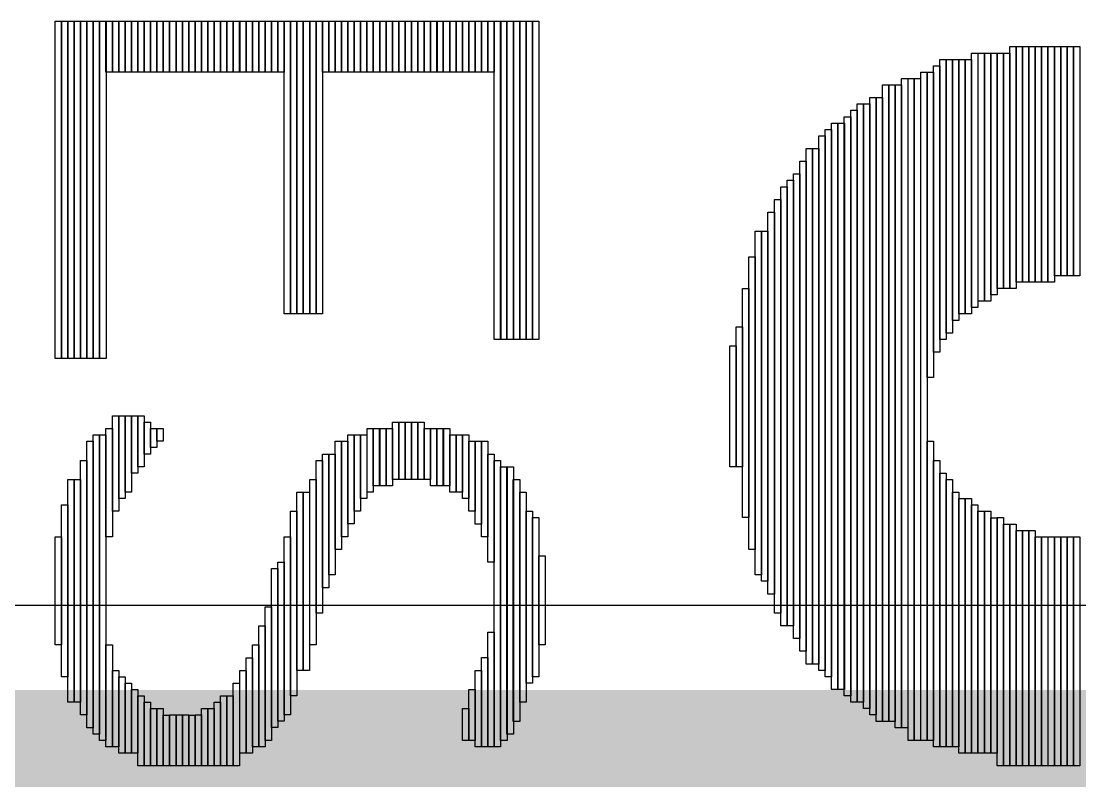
# Model space of a CAD drawing. Header units: inches. Extents: x -22 to 5433, y -38 to 5417.
# Drawn here: x -9.696 to -6.37, y -6.199 to -3.812 of the extents above; entities that cross this region are included whole.
import ezdxf

# ---------------------------------------------------------------- set-up
doc = ezdxf.new("R2010")
doc.units = ezdxf.units.IN
doc.layers.add('Top Layer', color=1, linetype='Continuous')
doc.layers.add('Top Overlay', color=2, linetype='Continuous')

msp = doc.modelspace()

# ---------------------------------------------------------------- linework, layer by layer
at = {"layer": 'Top Layer'}
msp.add_line((24.6109, -5.648), (-10.8944, -5.648), dxfattribs=at)
at = {"layer": 'Top Layer', "const_width": 0.75}
msp.add_lwpolyline([(-12.5273, -6.2893), (24.8765, -6.2893)], dxfattribs=at)
at = {"layer": 'Top Overlay'}
for p, q in [((-9.5899, -4.8726), (-9.5899, -3.8124)), ((-9.5899, -3.8124), (-9.5698, -3.8124)), ((-9.57, -4.8725), (-9.57, -3.8125)), ((-9.57, -3.8125), (-9.5499, -3.8125)), ((-9.5698, -3.8124), (-9.5698, -4.8726)), ((-9.5499, -4.8725), (-9.5499, -3.8125)), ((-9.5499, -3.8125), (-9.5298, -3.8125)), ((-9.5499, -3.8125), (-9.5499, -4.8725)), ((-9.5298, -4.8725), (-9.5298, -3.8125)), ((-9.5298, -3.8125), (-9.5098, -3.8125)), ((-9.5298, -3.8125), (-9.5298, -4.8725)), ((-9.5099, -4.8726), (-9.5099, -3.8124)), ((-9.5099, -3.8124), (-9.4898, -3.8124)), ((-9.5098, -3.8125), (-9.5098, -4.8725)), ((-9.4899, -4.8725), (-9.4899, -3.8125)), ((-9.4899, -3.8125), (-9.4699, -3.8125)), ((-9.4898, -3.8124), (-9.4898, -4.8726)), ((-9.4699, -4.8725), (-9.4699, -3.8125)), ((-9.4699, -3.8125), (-9.4498, -3.8125)), ((-9.4699, -3.8125), (-9.4699, -4.8725)), ((-9.4498, -4.8725), (-9.4498, -3.8125)), ((-9.4498, -3.8125), (-9.4298, -3.8125)), ((-9.4498, -3.8125), (-9.4498, -4.8725)), ((-9.4299, -3.9724), (-9.4299, -3.8124)), ((-9.4299, -3.8124), (-9.4098, -3.8124)), ((-9.4298, -3.8125), (-9.4298, -4.8725)), ((-9.4098, -3.9724), (-9.4098, -3.8124)), ((-9.4098, -3.8124), (-9.3897, -3.8124)), ((-9.4098, -3.8124), (-9.4098, -3.9724)), ((-9.39, -3.9724), (-9.39, -3.8124)), ((-9.39, -3.8124), (-9.3699, -3.8124)), ((-9.3897, -3.8124), (-9.3897, -3.9724)), ((-9.3699, -3.9724), (-9.3699, -3.8124)), ((-9.3699, -3.8124), (-9.3499, -3.8124)), ((-9.3699, -3.8124), (-9.3699, -3.9724)), ((-9.3499, -3.9724), (-9.3499, -3.8124)), ((-9.3499, -3.8124), (-9.3298, -3.8124)), ((-9.3499, -3.8124), (-9.3499, -3.9724)), ((-9.3298, -3.9724), (-9.3298, -3.8124)), ((-9.3298, -3.8124), (-9.3097, -3.8124)), ((-9.3298, -3.8124), (-9.3298, -3.9724)), ((-9.31, -3.9724), (-9.31, -3.8124)), ((-9.31, -3.8124), (-9.2899, -3.8124)), ((-9.3097, -3.8124), (-9.3097, -3.9724)), ((-9.2899, -3.8124), (-9.2899, -3.9724)), ((-9.2899, -3.9724), (-9.2899, -3.8124)), ((-9.2899, -3.8124), (-9.2699, -3.8124)), ((-9.2699, -3.9724), (-9.2699, -3.8124)), ((-9.2699, -3.8124), (-9.2498, -3.8124)), ((-9.2699, -3.8124), (-9.2699, -3.9724)), ((-9.2499, -3.9723), (-9.2499, -3.8125)), ((-9.2499, -3.8125), (-9.2299, -3.8125)), ((-9.2498, -3.8124), (-9.2498, -3.9724)), ((-9.23, -3.9724), (-9.23, -3.8124)), ((-9.23, -3.8124), (-9.2099, -3.8124)), ((-9.2299, -3.8125), (-9.2299, -3.9723)), ((-9.2099, -3.9724), (-9.2099, -3.8124)), ((-9.2099, -3.8124), (-9.1898, -3.8124)), ((-9.2099, -3.8124), (-9.2099, -3.9724)), ((-9.1898, -3.9724), (-9.1898, -3.8124)), ((-9.1898, -3.8124), (-9.1698, -3.8124)), ((-9.1898, -3.8124), (-9.1898, -3.9724)), ((-9.1699, -3.9723), (-9.1699, -3.8125)), ((-9.1699, -3.8125), (-9.1498, -3.8125)), ((-9.1698, -3.8124), (-9.1698, -3.9724)), ((-9.15, -3.9724), (-9.15, -3.8124)), ((-9.15, -3.8124), (-9.1299, -3.8124)), ((-9.1498, -3.8125), (-9.1498, -3.9723)), ((-9.1299, -3.9724), (-9.1299, -3.8124)), ((-9.1299, -3.8124), (-9.1098, -3.8124)), ((-9.1299, -3.8124), (-9.1299, -3.9724)), ((-9.1098, -3.9724), (-9.1098, -3.8124)), ((-9.1098, -3.8124), (-9.0898, -3.8124)), ((-9.1098, -3.8124), (-9.1098, -3.9724)), ((-9.09, -3.9724), (-9.09, -3.8124)), ((-9.09, -3.8124), (-9.07, -3.8124)), ((-9.0898, -3.8124), (-9.0898, -3.9724)), ((-9.07, -3.9724), (-9.07, -3.8124)), ((-9.07, -3.8124), (-9.0499, -3.8124)), ((-9.07, -3.8124), (-9.07, -3.9724)), ((-9.0499, -3.9724), (-9.0499, -3.8124)), ((-9.0499, -3.8124), (-9.0298, -3.8124)), ((-9.0499, -3.8124), (-9.0499, -3.9724)), ((-9.0298, -3.9724), (-9.0298, -3.8124)), ((-9.0298, -3.8124), (-9.0098, -3.8124)), ((-9.0298, -3.8124), (-9.0298, -3.9724)), ((-9.01, -3.9724), (-9.01, -3.8124)), ((-9.01, -3.8124), (-8.9899, -3.8124)), ((-9.0098, -3.8124), (-9.0098, -3.9724)), ((-8.9899, -3.8124), (-8.9899, -3.9724)), ((-8.9899, -3.9724), (-8.9899, -3.8124)), ((-8.9899, -3.8124), (-8.9699, -3.8124)), ((-8.9699, -3.9724), (-8.9699, -3.8124)), ((-8.9699, -3.8124), (-8.9498, -3.8124)), ((-8.9699, -3.8124), (-8.9699, -3.9724)), ((-8.9498, -3.9724), (-8.9498, -3.8124)), ((-8.9498, -3.8124), (-8.9298, -3.8124)), ((-8.9498, -3.8124), (-8.9498, -3.9724)), ((-8.93, -3.9724), (-8.93, -3.8124)), ((-8.93, -3.8124), (-8.9099, -3.8124)), ((-8.9298, -3.8124), (-8.9298, -3.9724)), ((-8.9099, -3.9724), (-8.9099, -3.8124)), ((-8.9099, -3.8124), (-8.8899, -3.8124)), ((-8.9099, -3.8124), (-8.9099, -3.9724)), ((-8.8899, -3.8124), (-8.8899, -3.9724)), ((-8.8899, -3.9724), (-8.8899, -3.8124)), ((-8.8899, -3.8124), (-8.8698, -3.8124)), ((-8.8698, -3.8124), (-8.8698, -3.9724)), ((-8.8698, -4.7324), (-8.8698, -3.8124)), ((-8.8698, -3.8124), (-8.8497, -3.8124)), ((-8.85, -4.7324), (-8.85, -3.8124)), ((-8.85, -3.8124), (-8.8299, -3.8124)), ((-8.8497, -3.8124), (-8.8497, -4.7324)), ((-8.8299, -4.7324), (-8.8299, -3.8124)), ((-8.8299, -3.8124), (-8.8099, -3.8124)), ((-8.8299, -3.8124), (-8.8299, -4.7324)), ((-8.8099, -4.7324), (-8.8099, -3.8124)), ((-8.8099, -3.8124), (-8.7898, -3.8124)), ((-8.8099, -3.8124), (-8.8099, -4.7324)), ((-8.7898, -3.8124), (-8.7898, -4.7324)), ((-8.7898, -4.7324), (-8.7898, -3.8124)), ((-8.7898, -3.8124), (-8.7697, -3.8124)), ((-8.77, -4.7324), (-8.77, -3.8124)), ((-8.77, -3.8124), (-8.7499, -3.8124)), ((-8.7697, -3.8124), (-8.7697, -4.7324)), ((-8.7499, -3.9724), (-8.7499, -3.8124)), ((-8.7499, -3.8124), (-8.7299, -3.8124)), ((-8.7499, -3.8124), (-8.7499, -4.7324)), ((-8.7299, -3.9724), (-8.7299, -3.8124)), ((-8.7299, -3.8124), (-8.7098, -3.8124)), ((-8.7299, -3.8124), (-8.7299, -3.9724)), ((-8.7099, -3.9723), (-8.7099, -3.8125)), ((-8.7099, -3.8125), (-8.6898, -3.8125)), ((-8.7098, -3.8124), (-8.7098, -3.9724)), ((-8.69, -3.9724), (-8.69, -3.8124)), ((-8.69, -3.8124), (-8.6699, -3.8124)), ((-8.6898, -3.8125), (-8.6898, -3.9723)), ((-8.6699, -3.8124), (-8.6699, -3.9724)), ((-8.6699, -3.9724), (-8.6699, -3.8124)), ((-8.6699, -3.8124), (-8.6498, -3.8124)), ((-8.6498, -3.9724), (-8.6498, -3.8124)), ((-8.6498, -3.8124), (-8.6298, -3.8124)), ((-8.6498, -3.8124), (-8.6498, -3.9724)), ((-8.6299, -3.9723), (-8.6299, -3.8125)), ((-8.6299, -3.8125), (-8.6098, -3.8125)), ((-8.6298, -3.8124), (-8.6298, -3.9724)), ((-8.61, -3.9724), (-8.61, -3.8124)), ((-8.61, -3.8124), (-8.5899, -3.8124)), ((-8.6098, -3.8125), (-8.6098, -3.9723)), ((-8.5899, -3.9724), (-8.5899, -3.8124)), ((-8.5899, -3.8124), (-8.5698, -3.8124)), ((-8.5899, -3.8124), (-8.5899, -3.9724)), ((-8.5698, -3.9724), (-8.5698, -3.8124)), ((-8.5698, -3.8124), (-8.5498, -3.8124)), ((-8.5698, -3.8124), (-8.5698, -3.9724)), ((-8.55, -3.9724), (-8.55, -3.8124)), ((-8.55, -3.8124), (-8.53, -3.8124)), ((-8.5498, -3.8124), (-8.5498, -3.9724)), ((-8.53, -3.9724), (-8.53, -3.8124)), ((-8.53, -3.8124), (-8.5099, -3.8124)), ((-8.53, -3.8124), (-8.53, -3.9724)), ((-8.5099, -3.9724), (-8.5099, -3.8124)), ((-8.5099, -3.8124), (-8.4898, -3.8124)), ((-8.5099, -3.8124), (-8.5099, -3.9724)), ((-8.4898, -3.9724), (-8.4898, -3.8124)), ((-8.4898, -3.8124), (-8.4698, -3.8124)), ((-8.4898, -3.8124), (-8.4898, -3.9724)), ((-8.47, -3.9724), (-8.47, -3.8124)), ((-8.47, -3.8124), (-8.4499, -3.8124)), ((-8.4698, -3.8124), (-8.4698, -3.9724)), ((-8.4499, -3.9724), (-8.4499, -3.8124)), ((-8.4499, -3.8124), (-8.4299, -3.8124)), ((-8.4499, -3.8124), (-8.4499, -3.9724)), ((-8.4299, -3.8124), (-8.4299, -3.9724)), ((-8.4299, -3.9724), (-8.4299, -3.8124)), ((-8.4299, -3.8124), (-8.4098, -3.8124)), ((-8.4098, -3.9724), (-8.4098, -3.8124)), ((-8.4098, -3.8124), (-8.3897, -3.8124)), ((-8.4098, -3.8124), (-8.4098, -3.9724)), ((-8.39, -3.9724), (-8.39, -3.8124)), ((-8.39, -3.8124), (-8.3699, -3.8124)), ((-8.3897, -3.8124), (-8.3897, -3.9724)), ((-8.3699, -3.9724), (-8.3699, -3.8124)), ((-8.3699, -3.8124), (-8.3499, -3.8124)), ((-8.3699, -3.8124), (-8.3699, -3.9724)), ((-8.3499, -3.9724), (-8.3499, -3.8124)), ((-8.3499, -3.8124), (-8.3298, -3.8124)), ((-8.3499, -3.8124), (-8.3499, -3.9724)), ((-8.3298, -3.9724), (-8.3298, -3.8124)), ((-8.3298, -3.8124), (-8.3097, -3.8124)), ((-8.3298, -3.8124), (-8.3298, -3.9724)), ((-8.31, -3.9724), (-8.31, -3.8124)), ((-8.31, -3.8124), (-8.2899, -3.8124)), ((-8.3097, -3.8124), (-8.3097, -3.9724)), ((-8.2899, -3.9724), (-8.2899, -3.8124)), ((-8.2899, -3.8124), (-8.2699, -3.8124)), ((-8.2899, -3.8124), (-8.2899, -3.9724)), ((-8.2699, -3.9724), (-8.2699, -3.8124)), ((-8.2699, -3.8124), (-8.2498, -3.8124)), ((-8.2699, -3.8124), (-8.2699, -3.9724)), ((-8.2499, -3.9723), (-8.2499, -3.8125)), ((-8.2499, -3.8125), (-8.2299, -3.8125)), ((-8.2498, -3.8124), (-8.2498, -3.9724)), ((-8.23, -3.9724), (-8.23, -3.8124)), ((-8.23, -3.8124), (-8.2099, -3.8124)), ((-8.2299, -3.8125), (-8.2299, -3.9723)), ((-8.2099, -3.8124), (-8.2099, -3.9724)), ((-8.2098, -4.8125), (-8.2098, -3.8125)), ((-8.2098, -3.8125), (-8.1897, -3.8125)), ((-8.19, -4.8125), (-8.19, -3.8125)), ((-8.19, -3.8125), (-8.1699, -3.8125)), ((-8.1897, -3.8125), (-8.1897, -4.8125)), ((-8.1699, -4.8125), (-8.1699, -3.8125)), ((-8.1699, -3.8125), (-8.1498, -3.8125)), ((-8.1699, -3.8125), (-8.1699, -4.8125)), ((-8.1498, -4.8125), (-8.1498, -3.8125)), ((-8.1498, -3.8125), (-8.1298, -3.8125)), ((-8.1498, -3.8125), (-8.1498, -4.8125)), ((-8.13, -4.8125), (-8.13, -3.8125)), ((-8.13, -3.8125), (-8.11, -3.8125)), ((-8.1298, -3.8125), (-8.1298, -4.8125)), ((-8.11, -4.8125), (-8.11, -3.8125)), ((-8.11, -3.8125), (-8.0899, -3.8125)), ((-8.11, -3.8125), (-8.11, -4.8125)), ((-8.0899, -4.8125), (-8.0899, -3.8125)), ((-8.0899, -3.8125), (-8.0698, -3.8125)), ((-8.0899, -3.8125), (-8.0899, -4.8125)), ((-8.0698, -3.8125), (-8.0698, -4.8125)), ((-6.7099, -4.7125), (-6.7099, -3.9126)), ((-6.7099, -3.9126), (-6.6899, -3.9126)), ((-6.6899, -3.9126), (-6.6899, -4.7125)), ((-6.6897, -4.6925), (-6.6897, -3.9125)), ((-6.6897, -3.9125), (-6.6699, -3.9125)), ((-6.6699, -3.9125), (-6.6699, -4.6925)), ((-6.6698, -4.6924), (-6.6698, -3.9126)), ((-6.6698, -3.9126), (-6.65, -3.9126)), ((-6.65, -3.9126), (-6.65, -4.6924)), ((-6.6498, -4.6725), (-6.6498, -3.9125)), ((-6.6498, -3.9125), (-6.6298, -3.9125)), ((-6.6299, -4.6525), (-6.6299, -3.9126)), ((-6.6299, -3.9126), (-6.6098, -3.9126)), ((-6.6298, -3.9125), (-6.6298, -4.6725)), ((-6.6098, -4.6525), (-6.6098, -3.9126)), ((-6.6098, -3.9126), (-6.5898, -3.9126)), ((-6.6098, -3.9126), (-6.6098, -4.6525)), ((-6.5899, -4.6524), (-6.5899, -3.8924)), ((-6.5899, -3.8924), (-6.5698, -3.8924)), ((-6.5898, -3.9126), (-6.5898, -4.6525)), ((-6.57, -4.6325), (-6.57, -3.8925)), ((-6.57, -3.8925), (-6.5499, -3.8925)), ((-6.5698, -3.8924), (-6.5698, -4.6524)), ((-6.5499, -4.6325), (-6.5499, -3.8925)), ((-6.5499, -3.8925), (-6.5298, -3.8925)), ((-6.5499, -3.8925), (-6.5499, -4.6325)), ((-6.53, -4.6326), (-6.53, -3.8924)), ((-6.53, -3.8924), (-6.5099, -3.8924)), ((-6.5298, -3.8925), (-6.5298, -4.6325)), ((-6.5099, -4.6326), (-6.5099, -3.8924)), ((-6.5099, -3.8924), (-6.4898, -3.8924)), ((-6.5099, -3.8924), (-6.5099, -4.6326)), ((-6.49, -4.6325), (-6.49, -3.8925)), ((-6.49, -3.8925), (-6.4699, -3.8925)), ((-6.4898, -3.8924), (-6.4898, -4.6326)), ((-6.4699, -4.6325), (-6.4699, -3.8925)), ((-6.4699, -3.8925), (-6.4498, -3.8925)), ((-6.4699, -3.8925), (-6.4699, -4.6325)), ((-6.4498, -4.6124), (-6.4498, -3.8925)), ((-6.4498, -3.8925), (-6.43, -3.8925)), ((-6.4498, -3.8925), (-6.4498, -4.6325)), ((-6.43, -3.8925), (-6.43, -4.6124)), ((-6.4298, -4.6124), (-6.4298, -3.8925)), ((-6.4298, -3.8925), (-6.4099, -3.8925)), ((-6.4099, -3.8925), (-6.4099, -4.6124)), ((-6.4098, -4.6125), (-6.4098, -3.8924)), ((-6.4098, -3.8924), (-6.39, -3.8924)), ((-6.39, -3.8924), (-6.39, -4.6125)), ((-6.3898, -4.6125), (-6.3898, -3.8924)), ((-6.3898, -3.8924), (-6.3699, -3.8924)), ((-6.3699, -3.8924), (-6.3699, -4.6125)), ((-6.8299, -4.8525), (-6.8299, -3.9524)), ((-6.8299, -3.9524), (-6.8099, -3.9524)), ((-6.8099, -4.8124), (-6.8099, -3.9326)), ((-6.8099, -3.9326), (-6.7898, -3.9326)), ((-6.8099, -3.9524), (-6.8099, -4.8525)), ((-6.7899, -4.7925), (-6.7899, -3.9327)), ((-6.7899, -3.9327), (-6.7699, -3.9327)), ((-6.7898, -3.9326), (-6.7898, -4.8124)), ((-6.77, -4.7525), (-6.77, -3.9326)), ((-6.77, -3.9326), (-6.7499, -3.9326)), ((-6.7699, -3.9327), (-6.7699, -4.7925)), ((-6.7499, -3.9326), (-6.7499, -4.7525)), ((-6.7498, -4.7325), (-6.7498, -3.9324)), ((-6.7498, -3.9324), (-6.73, -3.9324)), ((-6.73, -3.9324), (-6.73, -4.7325)), ((-6.7297, -4.7325), (-6.7297, -3.9324)), ((-6.7297, -3.9324), (-6.7099, -3.9324)), ((-6.7099, -3.9324), (-6.7099, -4.7325)), ((-9.4098, -3.9724), (-9.4299, -3.9724)), ((-9.3897, -3.9724), (-9.4098, -3.9724)), ((-9.3699, -3.9724), (-9.39, -3.9724)), ((-9.3499, -3.9724), (-9.3699, -3.9724)), ((-9.3298, -3.9724), (-9.3499, -3.9724)), ((-9.3097, -3.9724), (-9.3298, -3.9724)), ((-9.2899, -3.9724), (-9.31, -3.9724)), ((-9.2699, -3.9724), (-9.2899, -3.9724)), ((-9.2498, -3.9724), (-9.2699, -3.9724)), ((-9.2299, -3.9723), (-9.2499, -3.9723)), ((-9.2099, -3.9724), (-9.23, -3.9724)), ((-9.1898, -3.9724), (-9.2099, -3.9724)), ((-9.1698, -3.9724), (-9.1898, -3.9724)), ((-9.1498, -3.9723), (-9.1699, -3.9723)), ((-9.1299, -3.9724), (-9.15, -3.9724)), ((-9.1098, -3.9724), (-9.1299, -3.9724)), ((-9.0898, -3.9724), (-9.1098, -3.9724)), ((-9.07, -3.9724), (-9.09, -3.9724)), ((-9.0499, -3.9724), (-9.07, -3.9724)), ((-9.0298, -3.9724), (-9.0499, -3.9724)), ((-9.0098, -3.9724), (-9.0298, -3.9724)), ((-8.9899, -3.9724), (-9.01, -3.9724)), ((-8.9699, -3.9724), (-8.9899, -3.9724)), ((-8.9498, -3.9724), (-8.9699, -3.9724)), ((-8.9298, -3.9724), (-8.9498, -3.9724)), ((-8.9099, -3.9724), (-8.93, -3.9724)), ((-8.8899, -3.9724), (-8.9099, -3.9724)), ((-8.8698, -3.9724), (-8.8899, -3.9724)), ((-8.7299, -3.9724), (-8.7499, -3.9724)), ((-8.7098, -3.9724), (-8.7299, -3.9724)), ((-8.6898, -3.9723), (-8.7099, -3.9723)), ((-8.6699, -3.9724), (-8.69, -3.9724)), ((-8.6498, -3.9724), (-8.6699, -3.9724)), ((-8.6298, -3.9724), (-8.6498, -3.9724)), ((-8.6098, -3.9723), (-8.6299, -3.9723)), ((-8.5899, -3.9724), (-8.61, -3.9724)), ((-8.5698, -3.9724), (-8.5899, -3.9724)), ((-8.5498, -3.9724), (-8.5698, -3.9724)), ((-8.53, -3.9724), (-8.55, -3.9724)), ((-8.5099, -3.9724), (-8.53, -3.9724)), ((-8.4898, -3.9724), (-8.5099, -3.9724)), ((-8.4698, -3.9724), (-8.4898, -3.9724)), ((-8.4499, -3.9724), (-8.47, -3.9724)), ((-8.4299, -3.9724), (-8.4499, -3.9724)), ((-8.4098, -3.9724), (-8.4299, -3.9724)), ((-8.3897, -3.9724), (-8.4098, -3.9724)), ((-8.3699, -3.9724), (-8.39, -3.9724)), ((-8.3499, -3.9724), (-8.3699, -3.9724)), ((-8.3298, -3.9724), (-8.3499, -3.9724)), ((-8.3097, -3.9724), (-8.3298, -3.9724)), ((-8.2899, -3.9724), (-8.31, -3.9724)), ((-8.2699, -3.9724), (-8.2899, -3.9724)), ((-8.2498, -3.9724), (-8.2699, -3.9724)), ((-8.2299, -3.9723), (-8.2499, -3.9723)), ((-8.2099, -3.9724), (-8.23, -3.9724)), ((-6.8699, -6.0724), (-6.8699, -3.9726)), ((-6.8699, -3.9726), (-6.8499, -3.9726)), ((-6.8499, -4.9324), (-6.8499, -3.9726)), ((-6.8499, -3.9726), (-6.8298, -3.9726)), ((-6.8499, -3.9726), (-6.8499, -6.0724)), ((-6.8298, -3.9726), (-6.8298, -4.9324)), ((-6.99, -6.0126), (-6.99, -4.0126)), ((-6.99, -4.0126), (-6.9699, -4.0126)), ((-6.9699, -6.0126), (-6.9699, -4.0126)), ((-6.9699, -4.0126), (-6.9498, -4.0126)), ((-6.9699, -4.0126), (-6.9699, -6.0126)), ((-6.9499, -6.0325), (-6.9499, -4.0124)), ((-6.9499, -4.0124), (-6.9299, -4.0124)), ((-6.9498, -4.0126), (-6.9498, -6.0126)), ((-6.9299, -6.0325), (-6.9299, -3.9926)), ((-6.9299, -3.9926), (-6.9098, -3.9926)), ((-6.9299, -4.0124), (-6.9299, -6.0325)), ((-6.9098, -3.9926), (-6.9098, -6.0325)), ((-6.9097, -6.0725), (-6.9097, -3.9925)), ((-6.9097, -3.9925), (-6.8899, -3.9925)), ((-6.8899, -6.0725), (-6.8899, -3.9925)), ((-6.8899, -3.9925), (-6.8701, -3.9925)), ((-6.8899, -3.9925), (-6.8899, -6.0725)), ((-6.8701, -3.9925), (-6.8701, -6.0725)), ((-7.0298, -5.9925), (-7.0298, -4.0524)), ((-7.0298, -4.0524), (-7.0098, -4.0524)), ((-7.0098, -6.0126), (-7.0098, -4.0524)), ((-7.0098, -4.0524), (-6.99, -4.0524)), ((-7.0098, -4.0524), (-7.0098, -5.9925)), ((-6.99, -4.0524), (-6.99, -6.0126)), ((-7.07, -5.9526), (-7.07, -4.0725)), ((-7.07, -4.0725), (-7.0499, -4.0725)), ((-7.0499, -4.0725), (-7.0499, -5.9526)), ((-7.0499, -5.9724), (-7.0499, -4.0725)), ((-7.0499, -4.0725), (-7.0298, -4.0725)), ((-7.0298, -4.0725), (-7.0298, -5.9724)), ((-7.11, -5.9324), (-7.11, -4.1125)), ((-7.11, -4.1125), (-7.0899, -4.1125)), ((-7.0899, -5.9525), (-7.0899, -4.0924)), ((-7.0899, -4.0924), (-7.0698, -4.0924)), ((-7.0899, -4.1125), (-7.0899, -5.9324)), ((-7.0698, -4.0924), (-7.0698, -5.9525)), ((-7.1699, -5.8725), (-7.1699, -4.1526)), ((-7.1699, -4.1526), (-7.1498, -4.1526)), ((-7.15, -5.9125), (-7.15, -4.1325)), ((-7.15, -4.1325), (-7.1299, -4.1325)), ((-7.1498, -4.1526), (-7.1498, -5.8725)), ((-7.1299, -5.9125), (-7.1299, -4.1325)), ((-7.1299, -4.1325), (-7.1098, -4.1325)), ((-7.1299, -4.1325), (-7.1299, -5.9125)), ((-7.1098, -4.1325), (-7.1098, -5.9125)), ((-7.1899, -5.8525), (-7.1899, -4.1726)), ((-7.1899, -4.1726), (-7.1698, -4.1726)), ((-7.1698, -4.1726), (-7.1698, -5.8525)), ((-7.23, -5.8325), (-7.23, -4.2125)), ((-7.23, -4.2125), (-7.2099, -4.2125)), ((-7.2099, -5.8325), (-7.2099, -4.2125)), ((-7.2099, -4.2125), (-7.1899, -4.2125)), ((-7.2099, -4.2125), (-7.2099, -5.8325)), ((-7.1899, -4.2125), (-7.1899, -5.8325)), ((-7.2499, -5.7925), (-7.2499, -4.2525)), ((-7.2499, -4.2525), (-7.2299, -4.2525)), ((-7.2299, -4.2525), (-7.2299, -5.7925)), ((-7.2899, -5.7126), (-7.2899, -4.3125)), ((-7.2899, -4.3125), (-7.2699, -4.3125)), ((-7.2699, -5.7525), (-7.2699, -4.2925)), ((-7.2699, -4.2925), (-7.2498, -4.2925)), ((-7.2699, -4.3125), (-7.2699, -5.7126)), ((-7.2498, -4.2925), (-7.2498, -5.7525)), ((-7.3099, -5.7125), (-7.3099, -4.3325)), ((-7.3099, -4.3325), (-7.2898, -4.3325)), ((-7.2898, -4.3325), (-7.2898, -5.7125)), ((-7.3298, -5.6725), (-7.3298, -4.3725)), ((-7.3298, -4.3725), (-7.3097, -4.3725)), ((-7.3097, -4.3725), (-7.3097, -5.6725)), ((-7.3499, -5.6125), (-7.3499, -4.4126)), ((-7.3499, -4.4126), (-7.3298, -4.4126)), ((-7.3298, -4.4126), (-7.3298, -5.6125)), ((-7.39, -5.5526), (-7.39, -4.4726)), ((-7.39, -4.4726), (-7.3699, -4.4726)), ((-7.3699, -5.5724), (-7.3699, -4.4726)), ((-7.3699, -4.4726), (-7.3499, -4.4726)), ((-7.3699, -4.4726), (-7.3699, -5.5526)), ((-7.3499, -4.4726), (-7.3499, -5.5724)), ((-7.4098, -5.4726), (-7.4098, -4.5526)), ((-7.4098, -4.5526), (-7.3897, -4.5526)), ((-7.3897, -4.5526), (-7.3897, -5.4726)), ((-6.43, -4.6124), (-6.4498, -4.6124)), ((-6.4099, -4.6124), (-6.4298, -4.6124)), ((-6.39, -4.6125), (-6.4098, -4.6125)), ((-6.3699, -4.6125), (-6.3898, -4.6125)), ((-7.4299, -5.3725), (-7.4299, -4.6526)), ((-7.4299, -4.6526), (-7.4098, -4.6526)), ((-7.4098, -4.6526), (-7.4098, -5.3725)), ((-6.6098, -4.6525), (-6.6299, -4.6525)), ((-6.5898, -4.6525), (-6.6098, -4.6525)), ((-6.5698, -4.6524), (-6.5899, -4.6524)), ((-6.5499, -4.6325), (-6.57, -4.6325)), ((-6.5298, -4.6325), (-6.5499, -4.6325)), ((-6.5099, -4.6326), (-6.53, -4.6326)), ((-6.4898, -4.6326), (-6.5099, -4.6326)), ((-6.4699, -4.6325), (-6.49, -4.6325)), ((-6.4498, -4.6325), (-6.4699, -4.6325)), ((-6.6298, -4.6725), (-6.6498, -4.6725)), ((-6.6899, -4.7125), (-6.7099, -4.7125)), ((-6.6699, -4.6925), (-6.6897, -4.6925)), ((-6.65, -4.6924), (-6.6698, -4.6924)), ((-8.8497, -4.7324), (-8.8698, -4.7324)), ((-8.8299, -4.7324), (-8.85, -4.7324)), ((-8.8099, -4.7324), (-8.8299, -4.7324)), ((-8.7898, -4.7324), (-8.8099, -4.7324)), ((-8.7697, -4.7324), (-8.7898, -4.7324)), ((-8.7499, -4.7324), (-8.77, -4.7324)), ((-6.7499, -4.7525), (-6.77, -4.7525)), ((-6.73, -4.7325), (-6.7498, -4.7325)), ((-6.7099, -4.7325), (-6.7297, -4.7325)), ((-7.4499, -5.2125), (-7.4499, -4.7725)), ((-7.4499, -4.7725), (-7.4299, -4.7725)), ((-7.4299, -4.7725), (-7.4299, -5.2125)), ((-8.1897, -4.8125), (-8.2098, -4.8125)), ((-8.1699, -4.8125), (-8.19, -4.8125)), ((-8.1498, -4.8125), (-8.1699, -4.8125)), ((-8.1298, -4.8125), (-8.1498, -4.8125)), ((-8.11, -4.8125), (-8.13, -4.8125)), ((-8.0899, -4.8125), (-8.11, -4.8125)), ((-8.0698, -4.8125), (-8.0899, -4.8125)), ((-6.7898, -4.8124), (-6.8099, -4.8124)), ((-6.7699, -4.7925), (-6.7899, -4.7925)), ((-7.47, -5.2125), (-7.47, -4.8325)), ((-7.47, -4.8325), (-7.4499, -4.8325)), ((-7.4499, -4.8325), (-7.4499, -5.2125)), ((-6.8099, -4.8525), (-6.8299, -4.8525)), ((-9.5698, -4.8726), (-9.5899, -4.8726)), ((-9.5499, -4.8725), (-9.57, -4.8725)), ((-9.5298, -4.8725), (-9.5499, -4.8725)), ((-9.5098, -4.8725), (-9.5298, -4.8725)), ((-9.4898, -4.8726), (-9.5099, -4.8726)), ((-9.4699, -4.8725), (-9.4899, -4.8725)), ((-9.4498, -4.8725), (-9.4699, -4.8725)), ((-9.4298, -4.8725), (-9.4498, -4.8725)), ((-6.8298, -4.9324), (-6.8499, -4.9324)), ((-9.4099, -5.3525), (-9.4099, -5.0526)), ((-9.4099, -5.0526), (-9.3899, -5.0526)), ((-9.3899, -5.3124), (-9.3899, -5.0526)), ((-9.3899, -5.0526), (-9.3698, -5.0526)), ((-9.3899, -5.0526), (-9.3899, -5.3525)), ((-9.3698, -5.2926), (-9.3698, -5.0526)), ((-9.3698, -5.0526), (-9.3497, -5.0526)), ((-9.3698, -5.0526), (-9.3698, -5.3124)), ((-9.3499, -5.2325), (-9.3499, -5.0524)), ((-9.3499, -5.0524), (-9.3301, -5.0524)), ((-9.3497, -5.0526), (-9.3497, -5.2926)), ((-9.3301, -5.0524), (-9.3301, -5.2325)), ((-9.3298, -5.2125), (-9.3298, -5.0524)), ((-9.3298, -5.0524), (-9.3097, -5.0524)), ((-9.3097, -5.0524), (-9.3097, -5.2125)), ((-9.31, -5.1726), (-9.31, -5.0725)), ((-9.31, -5.0725), (-9.2899, -5.0725)), ((-9.2899, -5.0725), (-9.2899, -5.1726)), ((-8.5298, -5.2525), (-8.5298, -5.0724)), ((-8.5298, -5.0724), (-8.5098, -5.0724)), ((-8.5099, -5.2523), (-8.5099, -5.0725)), ((-8.5099, -5.0725), (-8.4898, -5.0725)), ((-8.5098, -5.0724), (-8.5098, -5.2525)), ((-8.4899, -5.2525), (-8.4899, -5.0724)), ((-8.4899, -5.0724), (-8.4699, -5.0724)), ((-8.4898, -5.0725), (-8.4898, -5.2523)), ((-8.4699, -5.2525), (-8.4699, -5.0724)), ((-8.4699, -5.0724), (-8.4498, -5.0724)), ((-8.4699, -5.0724), (-8.4699, -5.2525)), ((-8.4499, -5.2523), (-8.4499, -5.0725)), ((-8.4499, -5.0725), (-8.4299, -5.0725)), ((-8.4498, -5.0724), (-8.4498, -5.2525)), ((-8.4299, -5.0725), (-8.4299, -5.2523)), ((-9.4699, -6.0526), (-9.4699, -5.1125)), ((-9.4699, -5.1125), (-9.4498, -5.1125)), ((-9.4499, -6.0725), (-9.4499, -5.1124)), ((-9.4499, -5.1124), (-9.4299, -5.1124)), ((-9.4498, -5.1125), (-9.4498, -6.0526)), ((-9.4299, -5.4324), (-9.4299, -5.0926)), ((-9.4299, -5.0926), (-9.4098, -5.0926)), ((-9.4299, -5.1124), (-9.4299, -6.0725)), ((-9.4098, -5.0926), (-9.4098, -5.4324)), ((-9.2899, -5.1525), (-9.2899, -5.0926)), ((-9.2899, -5.0926), (-9.2699, -5.0926)), ((-9.2699, -5.0926), (-9.2699, -5.1525)), ((-9.2697, -5.1326), (-9.2697, -5.0924)), ((-9.2697, -5.0924), (-9.2499, -5.0924)), ((-9.2499, -5.0924), (-9.2499, -5.1326)), ((-8.6698, -5.3924), (-8.6698, -5.1125)), ((-8.6698, -5.1125), (-8.65, -5.1125)), ((-8.65, -5.3525), (-8.65, -5.1125)), ((-8.65, -5.1125), (-8.6299, -5.1125)), ((-8.65, -5.1125), (-8.65, -5.3924)), ((-8.6299, -5.3124), (-8.6299, -5.1125)), ((-8.6299, -5.1125), (-8.6098, -5.1125)), ((-8.6299, -5.1125), (-8.6299, -5.3525)), ((-8.6098, -5.1125), (-8.6098, -5.3124)), ((-8.6097, -5.2925), (-8.6097, -5.0926)), ((-8.6097, -5.0926), (-8.5899, -5.0926)), ((-8.5899, -5.2724), (-8.5899, -5.0926)), ((-8.5899, -5.0926), (-8.5698, -5.0926)), ((-8.5899, -5.0926), (-8.5899, -5.2925)), ((-8.57, -5.2725), (-8.57, -5.0924)), ((-8.57, -5.0924), (-8.5499, -5.0924)), ((-8.5698, -5.0926), (-8.5698, -5.2724)), ((-8.5499, -5.2725), (-8.5499, -5.0924)), ((-8.5499, -5.0924), (-8.5298, -5.0924)), ((-8.5499, -5.0924), (-8.5499, -5.2725)), ((-8.5298, -5.0924), (-8.5298, -5.2725)), ((-8.4299, -5.2526), (-8.4299, -5.0926)), ((-8.4299, -5.0926), (-8.4098, -5.0926)), ((-8.4099, -5.2725), (-8.4099, -5.0924)), ((-8.4099, -5.0924), (-8.3899, -5.0924)), ((-8.4098, -5.0926), (-8.4098, -5.2526)), ((-8.3899, -5.2725), (-8.3899, -5.0924)), ((-8.3899, -5.0924), (-8.3698, -5.0924)), ((-8.3899, -5.0924), (-8.3899, -5.2725)), ((-8.3699, -5.2724), (-8.3699, -5.0926)), ((-8.3699, -5.0926), (-8.3499, -5.0926)), ((-8.3698, -5.0924), (-8.3698, -5.2725)), ((-8.3499, -5.0926), (-8.3499, -5.2724)), ((-8.3499, -5.2925), (-8.3499, -5.1126)), ((-8.3499, -5.1126), (-8.3298, -5.1126)), ((-8.3299, -5.2926), (-8.3299, -5.1125)), ((-8.3299, -5.1125), (-8.3099, -5.1125)), ((-8.3298, -5.1126), (-8.3298, -5.2925)), ((-8.3099, -5.3124), (-8.3099, -5.1125)), ((-8.3099, -5.1125), (-8.2898, -5.1125)), ((-8.3099, -5.1125), (-8.3099, -5.2926)), ((-8.2898, -5.1125), (-8.2898, -5.3124)), ((-9.4899, -6.0325), (-9.4899, -5.1326)), ((-9.4899, -5.1326), (-9.4699, -5.1326)), ((-9.4699, -5.1326), (-9.4699, -6.0325)), ((-9.2699, -5.1525), (-9.2899, -5.1525)), ((-9.2499, -5.1326), (-9.2697, -5.1326)), ((-8.7098, -5.4726), (-8.7098, -5.1325)), ((-8.7098, -5.1325), (-8.69, -5.1325)), ((-8.69, -5.1325), (-8.69, -5.4726)), ((-8.6898, -5.4326), (-8.6898, -5.1326)), ((-8.6898, -5.1326), (-8.6698, -5.1326)), ((-8.6698, -5.1326), (-8.6698, -5.4326)), ((-8.2899, -5.3524), (-8.2899, -5.1325)), ((-8.2899, -5.1325), (-8.2699, -5.1325)), ((-8.2699, -5.1325), (-8.2699, -5.3524)), ((-8.2699, -5.3925), (-8.2699, -5.1325)), ((-8.2699, -5.1325), (-8.2498, -5.1325)), ((-8.2499, -5.4326), (-8.2499, -5.1326)), ((-8.2499, -5.1326), (-8.2299, -5.1326)), ((-8.2498, -5.1325), (-8.2498, -5.3925)), ((-8.2299, -5.1326), (-8.2299, -5.4326)), ((-6.8497, -6.0725), (-6.8497, -5.1325)), ((-6.8497, -5.1325), (-6.8299, -5.1325)), ((-6.8299, -5.1325), (-6.8299, -6.0725)), ((-9.2899, -5.1726), (-9.31, -5.1726)), ((-8.7498, -5.5926), (-8.7498, -5.1725)), ((-8.7498, -5.1725), (-8.73, -5.1725)), ((-8.73, -5.1725), (-8.73, -5.5926)), ((-8.7299, -5.5526), (-8.7299, -5.1726)), ((-8.7299, -5.1726), (-8.7098, -5.1726)), ((-8.7098, -5.1726), (-8.7098, -5.5526)), ((-8.2299, -5.5126), (-8.2299, -5.1725)), ((-8.2299, -5.1725), (-8.2098, -5.1725)), ((-8.2098, -5.1725), (-8.2098, -5.5126)), ((-9.5099, -5.9925), (-9.5099, -5.1924)), ((-9.5099, -5.1924), (-9.4898, -5.1924)), ((-9.4898, -5.1924), (-9.4898, -5.9925)), ((-9.3097, -5.2125), (-9.3298, -5.2125)), ((-8.77, -5.6725), (-8.77, -5.1924)), ((-8.77, -5.1924), (-8.7499, -5.1924)), ((-8.7499, -5.1924), (-8.7499, -5.6725)), ((-8.2099, -6.0926), (-8.2099, -5.1924)), ((-8.2099, -5.1924), (-8.1898, -5.1924)), ((-8.1898, -5.1924), (-8.1898, -6.0926)), ((-8.1898, -6.0725), (-8.1898, -5.2125)), ((-8.1898, -5.2125), (-8.1698, -5.2125)), ((-8.1699, -6.0526), (-8.1699, -5.2126)), ((-8.1699, -5.2126), (-8.1498, -5.2126)), ((-8.1698, -5.2125), (-8.1698, -6.0725)), ((-8.1498, -5.2126), (-8.1498, -6.0526)), ((-7.4499, -5.2125), (-7.47, -5.2125)), ((-7.4299, -5.2125), (-7.4499, -5.2125)), ((-6.8299, -6.0926), (-6.8299, -5.1924)), ((-6.8299, -5.1924), (-6.8099, -5.1924)), ((-6.8099, -5.1924), (-6.8099, -6.0926)), ((-9.5499, -5.9525), (-9.5499, -5.2525)), ((-9.5499, -5.2525), (-9.5301, -5.2525)), ((-9.5301, -5.2525), (-9.5301, -5.9525)), ((-9.5298, -5.9525), (-9.5298, -5.2525)), ((-9.5298, -5.2525), (-9.51, -5.2525)), ((-9.51, -5.2525), (-9.51, -5.9525)), ((-9.3301, -5.2325), (-9.3499, -5.2325)), ((-8.7899, -5.7724), (-8.7899, -5.2525)), ((-8.7899, -5.2525), (-8.7699, -5.2525)), ((-8.7699, -5.2525), (-8.7699, -5.7724)), ((-8.5098, -5.2525), (-8.5298, -5.2525)), ((-8.4898, -5.2523), (-8.5099, -5.2523)), ((-8.4699, -5.2525), (-8.4899, -5.2525)), ((-8.4498, -5.2525), (-8.4699, -5.2525)), ((-8.4299, -5.2523), (-8.4499, -5.2523)), ((-8.4098, -5.2526), (-8.4299, -5.2526)), ((-8.15, -6.0126), (-8.15, -5.2526)), ((-8.15, -5.2526), (-8.1299, -5.2526)), ((-8.1299, -5.2526), (-8.1299, -6.0126)), ((-6.8099, -6.0926), (-6.8099, -5.2325)), ((-6.8099, -5.2325), (-6.7898, -5.2325)), ((-6.7899, -6.0924), (-6.7899, -5.2525)), ((-6.7899, -5.2525), (-6.7699, -5.2525)), ((-6.7898, -5.2325), (-6.7898, -6.0926)), ((-6.7699, -5.2525), (-6.7699, -6.0924)), ((-8.5698, -5.2724), (-8.5899, -5.2724)), ((-8.5499, -5.2725), (-8.57, -5.2725)), ((-8.5298, -5.2725), (-8.5499, -5.2725)), ((-8.3899, -5.2725), (-8.4099, -5.2725)), ((-8.3698, -5.2725), (-8.3899, -5.2725)), ((-8.3499, -5.2724), (-8.3699, -5.2724)), ((-9.3698, -5.3124), (-9.3899, -5.3124)), ((-9.3497, -5.2926), (-9.3698, -5.2926)), ((-8.8298, -5.8524), (-8.8298, -5.2926)), ((-8.8298, -5.2926), (-8.81, -5.2926)), ((-8.81, -5.2926), (-8.81, -5.8524)), ((-8.8099, -5.8525), (-8.8099, -5.2925)), ((-8.8099, -5.2925), (-8.7901, -5.2925)), ((-8.7901, -5.2925), (-8.7901, -5.8525)), ((-8.6098, -5.3124), (-8.6299, -5.3124)), ((-8.5899, -5.2925), (-8.6097, -5.2925)), ((-8.3298, -5.2925), (-8.3499, -5.2925)), ((-8.3099, -5.2926), (-8.3299, -5.2926)), ((-8.2898, -5.3124), (-8.3099, -5.3124)), ((-8.1299, -5.9524), (-8.1299, -5.2925)), ((-8.1299, -5.2925), (-8.1098, -5.2925)), ((-8.1098, -5.2925), (-8.1098, -5.9524)), ((-6.7699, -6.0924), (-6.7699, -5.2926)), ((-6.7699, -5.2926), (-6.7498, -5.2926)), ((-6.7498, -5.2926), (-6.7498, -6.0924)), ((-6.7498, -6.1125), (-6.7498, -5.3124)), ((-6.7498, -5.3124), (-6.73, -5.3124)), ((-6.73, -5.3124), (-6.73, -6.1125)), ((-6.7297, -6.1125), (-6.7297, -5.3124)), ((-6.7297, -5.3124), (-6.7099, -5.3124)), ((-6.7099, -5.3124), (-6.7099, -6.1125)), ((-9.5697, -5.8725), (-9.5697, -5.3325)), ((-9.5697, -5.3325), (-9.5499, -5.3325)), ((-9.5499, -5.3325), (-9.5499, -5.8725)), ((-9.3899, -5.3525), (-9.4099, -5.3525)), ((-8.8499, -5.9324), (-8.8499, -5.3525)), ((-8.8499, -5.3525), (-8.8298, -5.3525)), ((-8.8298, -5.3525), (-8.8298, -5.9324)), ((-8.6299, -5.3525), (-8.65, -5.3525)), ((-8.2699, -5.3524), (-8.2899, -5.3524)), ((-8.1098, -5.8924), (-8.1098, -5.3524)), ((-8.1098, -5.3524), (-8.0898, -5.3524)), ((-8.0898, -5.3524), (-8.0898, -5.8924)), ((-6.7099, -6.1125), (-6.7099, -5.3325)), ((-6.7099, -5.3325), (-6.6899, -5.3325)), ((-6.69, -6.1124), (-6.69, -5.3524)), ((-6.69, -5.3524), (-6.6699, -5.3524)), ((-6.6899, -5.3325), (-6.6899, -6.1125)), ((-6.6699, -6.1124), (-6.6699, -5.3524)), ((-6.6699, -5.3524), (-6.6498, -5.3524)), ((-6.6699, -5.3524), (-6.6699, -6.1124)), ((-6.6498, -5.3524), (-6.6498, -6.1124)), ((-8.0899, -5.8725), (-8.0899, -5.3724)), ((-8.0899, -5.3724), (-8.0698, -5.3724)), ((-8.0698, -5.3724), (-8.0698, -5.8725)), ((-7.4098, -5.3725), (-7.4299, -5.3725)), ((-6.65, -6.1125), (-6.65, -5.3726)), ((-6.65, -5.3726), (-6.6299, -5.3726)), ((-6.6299, -5.3726), (-6.6299, -6.1125)), ((-6.6298, -6.1525), (-6.6298, -5.3725)), ((-6.6298, -5.3725), (-6.61, -5.3725)), ((-6.61, -5.3725), (-6.61, -6.1525)), ((-8.65, -5.3924), (-8.6698, -5.3924)), ((-8.2498, -5.3925), (-8.2699, -5.3925)), ((-6.61, -6.1525), (-6.61, -5.3925)), ((-6.61, -5.3925), (-6.5899, -5.3925)), ((-6.5899, -6.1525), (-6.5899, -5.3925)), ((-6.5899, -5.3925), (-6.5698, -5.3925)), ((-6.5899, -5.3925), (-6.5899, -6.1525)), ((-6.57, -6.1524), (-6.57, -5.4125)), ((-6.57, -5.4125), (-6.5499, -5.4125)), ((-6.5698, -5.3925), (-6.5698, -6.1525)), ((-6.5499, -6.1524), (-6.5499, -5.4125)), ((-6.5499, -5.4125), (-6.5298, -5.4125)), ((-6.5499, -5.4125), (-6.5499, -6.1524)), ((-6.53, -6.1525), (-6.53, -5.4124)), ((-6.53, -5.4124), (-6.5099, -5.4124)), ((-6.5298, -5.4125), (-6.5298, -6.1524)), ((-6.5099, -5.4124), (-6.5099, -6.1525)), ((-9.5898, -5.7724), (-9.5898, -5.4326)), ((-9.5898, -5.4326), (-9.57, -5.4326)), ((-9.57, -5.4326), (-9.57, -5.7724)), ((-9.4098, -5.4324), (-9.4299, -5.4324)), ((-8.8698, -5.9925), (-8.8698, -5.4324)), ((-8.8698, -5.4324), (-8.85, -5.4324)), ((-8.85, -5.4324), (-8.85, -5.9925)), ((-8.6698, -5.4326), (-8.6898, -5.4326)), ((-8.2299, -5.4326), (-8.2499, -5.4326)), ((-6.5098, -6.1524), (-6.5098, -5.4326)), ((-6.5098, -5.4326), (-6.49, -5.4326)), ((-6.49, -5.4326), (-6.49, -6.1524)), ((-6.4898, -6.1525), (-6.4898, -5.4324)), ((-6.4898, -5.4324), (-6.47, -5.4324)), ((-6.47, -5.4324), (-6.47, -6.1525)), ((-6.4698, -6.1525), (-6.4698, -5.4324)), ((-6.4698, -5.4324), (-6.4499, -5.4324)), ((-6.4499, -5.4324), (-6.4499, -6.1525)), ((-6.4498, -6.1524), (-6.4498, -5.4326)), ((-6.4498, -5.4326), (-6.43, -5.4326)), ((-6.43, -5.4326), (-6.43, -6.1524)), ((-6.4298, -6.1524), (-6.4298, -5.4326)), ((-6.4298, -5.4326), (-6.4099, -5.4326)), ((-6.4099, -5.4326), (-6.4099, -6.1524)), ((-6.4098, -6.1525), (-6.4098, -5.4324)), ((-6.4098, -5.4324), (-6.39, -5.4324)), ((-6.39, -5.4324), (-6.39, -6.1525)), ((-6.3898, -6.1525), (-6.3898, -5.4324)), ((-6.3898, -5.4324), (-6.3699, -5.4324)), ((-6.3699, -5.4324), (-6.3699, -6.1525)), ((-8.69, -5.4726), (-8.7098, -5.4726)), ((-7.3897, -5.4726), (-7.4098, -5.4726)), ((-8.8897, -6.0124), (-8.8897, -5.5126)), ((-8.8897, -5.5126), (-8.8699, -5.5126)), ((-8.8699, -5.5126), (-8.8699, -6.0124)), ((-8.2098, -5.5126), (-8.2299, -5.5126)), ((-8.07, -5.7725), (-8.07, -5.4926)), ((-8.07, -5.4926), (-8.0499, -5.4926)), ((-8.0499, -5.4926), (-8.0499, -5.7725)), ((-8.9099, -6.0324), (-8.9099, -5.5325)), ((-8.9099, -5.5325), (-8.8899, -5.5325)), ((-8.8899, -5.5325), (-8.8899, -6.0324)), ((-8.7098, -5.5526), (-8.7299, -5.5526)), ((-7.3699, -5.5526), (-7.39, -5.5526)), ((-7.3499, -5.5724), (-7.3699, -5.5724)), ((-8.73, -5.5926), (-8.7498, -5.5926)), ((-7.3298, -5.6125), (-7.3499, -5.6125)), ((-8.9299, -6.0724), (-8.9299, -5.6525)), ((-8.9299, -5.6525), (-8.9098, -5.6525)), ((-8.9098, -5.6525), (-8.9098, -6.0724)), ((-8.7499, -5.6725), (-8.77, -5.6725)), ((-7.3097, -5.6725), (-7.3298, -5.6725)), ((-8.9498, -6.0926), (-8.9498, -5.7126)), ((-8.9498, -5.7126), (-8.9298, -5.7126)), ((-8.9298, -5.7126), (-8.9298, -6.0926)), ((-7.2898, -5.7125), (-7.3099, -5.7125)), ((-7.2699, -5.7126), (-7.2899, -5.7126)), ((-8.2299, -6.0924), (-8.2299, -5.7325)), ((-8.2299, -5.7325), (-8.2098, -5.7325)), ((-8.2098, -5.7325), (-8.2098, -6.0924)), ((-7.2498, -5.7525), (-7.2699, -5.7525)), ((-9.57, -5.7724), (-9.5898, -5.7724)), ((-9.4299, -6.0926), (-9.4299, -5.7725)), ((-9.4299, -5.7725), (-9.4098, -5.7725)), ((-9.4098, -5.7725), (-9.4098, -6.0926)), ((-8.9699, -6.0926), (-8.9699, -5.7725)), ((-8.9699, -5.7725), (-8.9498, -5.7725)), ((-8.9498, -5.7725), (-8.9498, -6.0926)), ((-8.7699, -5.7724), (-8.7899, -5.7724)), ((-8.0499, -5.7725), (-8.07, -5.7725)), ((-8.9898, -6.1125), (-8.9898, -5.8125)), ((-8.9898, -5.8125), (-8.9698, -5.8125)), ((-8.9698, -5.8125), (-8.9698, -6.1125)), ((-8.2498, -6.0926), (-8.2498, -5.8124)), ((-8.2498, -5.8124), (-8.23, -5.8124)), ((-8.23, -5.8124), (-8.23, -6.0926)), ((-7.2299, -5.7925), (-7.2499, -5.7925)), ((-9.4099, -6.0924), (-9.4099, -5.8524)), ((-9.4099, -5.8524), (-9.3899, -5.8524)), ((-9.3899, -5.8524), (-9.3899, -6.0924)), ((-9.0098, -6.1124), (-9.0098, -5.8525)), ((-9.0098, -5.8525), (-8.9899, -5.8525)), ((-8.9899, -5.8525), (-8.9899, -6.1124)), ((-8.81, -5.8524), (-8.8298, -5.8524)), ((-8.7901, -5.8525), (-8.8099, -5.8525)), ((-8.27, -6.0924), (-8.27, -5.8524)), ((-8.27, -5.8524), (-8.2499, -5.8524)), ((-8.2499, -5.8524), (-8.2499, -6.0924)), ((-7.2099, -5.8325), (-7.23, -5.8325)), ((-7.1899, -5.8325), (-7.2099, -5.8325)), ((-7.1698, -5.8525), (-7.1899, -5.8525)), ((-9.5499, -5.8725), (-9.5697, -5.8725)), ((-9.3899, -6.1125), (-9.3899, -5.8725)), ((-9.3899, -5.8725), (-9.3698, -5.8725)), ((-9.3698, -5.8725), (-9.3698, -6.1125)), ((-8.0698, -5.8725), (-8.0899, -5.8725)), ((-7.1498, -5.8725), (-7.1699, -5.8725)), ((-9.3699, -6.1124), (-9.3699, -5.8924)), ((-9.3699, -5.8924), (-9.3499, -5.8924)), ((-9.3499, -5.8924), (-9.3499, -6.1124)), ((-9.3499, -6.1126), (-9.3499, -5.9125)), ((-9.3499, -5.9125), (-9.3298, -5.9125)), ((-9.3298, -5.9125), (-9.3298, -6.1126)), ((-9.03, -6.1524), (-9.03, -5.8925)), ((-9.03, -5.8925), (-9.0099, -5.8925)), ((-9.0099, -5.8925), (-9.0099, -6.1524)), ((-8.2899, -6.0725), (-8.2899, -5.9125)), ((-8.2899, -5.9125), (-8.2699, -5.9125)), ((-8.2699, -5.9125), (-8.2699, -6.0725)), ((-8.0898, -5.8924), (-8.1098, -5.8924)), ((-7.1299, -5.9125), (-7.15, -5.9125)), ((-7.1098, -5.9125), (-7.1299, -5.9125)), ((-9.5301, -5.9525), (-9.5499, -5.9525)), ((-9.51, -5.9525), (-9.5298, -5.9525)), ((-9.3299, -6.1526), (-9.3299, -5.9324)), ((-9.3299, -5.9324), (-9.3099, -5.9324)), ((-9.3099, -5.9324), (-9.3099, -6.1526)), ((-9.3099, -6.1524), (-9.3099, -5.9525)), ((-9.3099, -5.9525), (-9.2898, -5.9525)), ((-9.2898, -5.9525), (-9.2898, -6.1524)), ((-9.0899, -6.1524), (-9.0899, -5.9525)), ((-9.0899, -5.9525), (-9.0698, -5.9525)), ((-9.07, -6.1525), (-9.07, -5.9326)), ((-9.07, -5.9326), (-9.0499, -5.9326)), ((-9.0698, -5.9525), (-9.0698, -6.1524)), ((-9.0499, -6.1525), (-9.0499, -5.9326)), ((-9.0499, -5.9326), (-9.0298, -5.9326)), ((-9.0499, -5.9326), (-9.0499, -6.1525)), ((-9.0298, -5.9326), (-9.0298, -6.1525)), ((-8.8298, -5.9324), (-8.8499, -5.9324)), ((-8.1098, -5.9524), (-8.1299, -5.9524)), ((-7.0899, -5.9324), (-7.11, -5.9324)), ((-7.0698, -5.9525), (-7.0899, -5.9525)), ((-7.0499, -5.9526), (-7.07, -5.9526)), ((-9.2898, -6.1524), (-9.2898, -5.9726)), ((-9.2898, -5.9726), (-9.27, -5.9726)), ((-9.27, -5.9726), (-9.27, -6.1524)), ((-9.2699, -6.1525), (-9.2699, -5.9724)), ((-9.2699, -5.9724), (-9.25, -5.9724)), ((-9.25, -5.9724), (-9.25, -6.1525)), ((-9.1298, -6.1524), (-9.1298, -5.9726)), ((-9.1298, -5.9726), (-9.11, -5.9726)), ((-9.11, -5.9726), (-9.11, -6.1524)), ((-9.1098, -6.1525), (-9.1098, -5.9724)), ((-9.1098, -5.9724), (-9.09, -5.9724)), ((-9.09, -5.9724), (-9.09, -6.1525)), ((-8.31, -6.0725), (-8.31, -5.9724)), ((-8.31, -5.9724), (-8.2899, -5.9724)), ((-8.2899, -5.9724), (-8.2899, -6.0725)), ((-7.0298, -5.9724), (-7.0499, -5.9724)), ((-9.4898, -5.9925), (-9.5099, -5.9925)), ((-9.2499, -6.1524), (-9.2499, -5.9926)), ((-9.2499, -5.9926), (-9.2299, -5.9926)), ((-9.23, -6.1525), (-9.23, -5.9925)), ((-9.23, -5.9925), (-9.2099, -5.9925)), ((-9.2299, -5.9926), (-9.2299, -6.1524)), ((-9.2099, -6.1525), (-9.2099, -5.9925)), ((-9.2099, -5.9925), (-9.1898, -5.9925)), ((-9.2099, -5.9925), (-9.2099, -6.1525)), ((-9.1898, -6.1525), (-9.1898, -5.9925)), ((-9.1898, -5.9925), (-9.1698, -5.9925)), ((-9.1898, -5.9925), (-9.1898, -6.1525)), ((-9.1699, -6.1524), (-9.1699, -5.9926)), ((-9.1699, -5.9926), (-9.1498, -5.9926)), ((-9.1698, -5.9925), (-9.1698, -6.1525)), ((-9.15, -6.1525), (-9.15, -5.9925)), ((-9.15, -5.9925), (-9.1299, -5.9925)), ((-9.1498, -5.9926), (-9.1498, -6.1524)), ((-9.1299, -5.9925), (-9.1299, -6.1525)), ((-8.8699, -6.0124), (-8.8897, -6.0124)), ((-8.85, -5.9925), (-8.8698, -5.9925)), ((-8.1299, -6.0126), (-8.15, -6.0126)), ((-7.0098, -5.9925), (-7.0298, -5.9925)), ((-6.99, -6.0126), (-7.0098, -6.0126)), ((-6.9699, -6.0126), (-6.99, -6.0126)), ((-6.9498, -6.0126), (-6.9699, -6.0126)), ((-9.4699, -6.0325), (-9.4899, -6.0325)), ((-9.4498, -6.0526), (-9.4699, -6.0526)), ((-8.8899, -6.0324), (-8.9099, -6.0324)), ((-8.1498, -6.0526), (-8.1699, -6.0526)), ((-6.9299, -6.0325), (-6.9499, -6.0325)), ((-6.9098, -6.0325), (-6.9299, -6.0325)), ((-9.4299, -6.0725), (-9.4499, -6.0725)), ((-8.9098, -6.0724), (-8.9299, -6.0724)), ((-8.2899, -6.0725), (-8.31, -6.0725)), ((-8.2699, -6.0725), (-8.2899, -6.0725)), ((-8.1698, -6.0725), (-8.1898, -6.0725)), ((-6.8899, -6.0725), (-6.9097, -6.0725)), ((-6.8701, -6.0725), (-6.8899, -6.0725)), ((-6.8499, -6.0724), (-6.8699, -6.0724)), ((-6.8299, -6.0725), (-6.8497, -6.0725)), ((-9.4098, -6.0926), (-9.4299, -6.0926)), ((-9.3899, -6.0924), (-9.4099, -6.0924)), ((-9.3698, -6.1125), (-9.3899, -6.1125)), ((-9.3499, -6.1124), (-9.3699, -6.1124)), ((-9.3298, -6.1126), (-9.3499, -6.1126)), ((-8.9899, -6.1124), (-9.0098, -6.1124)), ((-8.9698, -6.1125), (-8.9898, -6.1125)), ((-8.9498, -6.0926), (-8.9699, -6.0926)), ((-8.9298, -6.0926), (-8.9498, -6.0926)), ((-8.2499, -6.0924), (-8.27, -6.0924)), ((-8.23, -6.0926), (-8.2498, -6.0926)), ((-8.2098, -6.0924), (-8.2299, -6.0924)), ((-8.1898, -6.0926), (-8.2099, -6.0926)), ((-6.8099, -6.0926), (-6.8299, -6.0926)), ((-6.7898, -6.0926), (-6.8099, -6.0926)), ((-6.7699, -6.0924), (-6.7899, -6.0924)), ((-6.7498, -6.0924), (-6.7699, -6.0924)), ((-6.73, -6.1125), (-6.7498, -6.1125)), ((-6.7099, -6.1125), (-6.7297, -6.1125)), ((-6.6899, -6.1125), (-6.7099, -6.1125)), ((-6.6699, -6.1124), (-6.69, -6.1124)), ((-6.6498, -6.1124), (-6.6699, -6.1124)), ((-6.6299, -6.1125), (-6.65, -6.1125)), ((-9.3099, -6.1526), (-9.3299, -6.1526)), ((-9.2898, -6.1524), (-9.3099, -6.1524)), ((-9.27, -6.1524), (-9.2898, -6.1524)), ((-9.25, -6.1525), (-9.2699, -6.1525)), ((-9.2299, -6.1524), (-9.2499, -6.1524)), ((-9.2099, -6.1525), (-9.23, -6.1525)), ((-9.1898, -6.1525), (-9.2099, -6.1525)), ((-9.1698, -6.1525), (-9.1898, -6.1525)), ((-9.1498, -6.1524), (-9.1699, -6.1524)), ((-9.1299, -6.1525), (-9.15, -6.1525)), ((-9.11, -6.1524), (-9.1298, -6.1524)), ((-9.09, -6.1525), (-9.1098, -6.1525)), ((-9.0698, -6.1524), (-9.0899, -6.1524)), ((-9.0499, -6.1525), (-9.07, -6.1525)), ((-9.0298, -6.1525), (-9.0499, -6.1525)), ((-9.0099, -6.1524), (-9.03, -6.1524)), ((-6.61, -6.1525), (-6.6298, -6.1525)), ((-6.5899, -6.1525), (-6.61, -6.1525)), ((-6.5698, -6.1525), (-6.5899, -6.1525)), ((-6.5499, -6.1524), (-6.57, -6.1524)), ((-6.5298, -6.1524), (-6.5499, -6.1524)), ((-6.5099, -6.1525), (-6.53, -6.1525)), ((-6.49, -6.1524), (-6.5098, -6.1524)), ((-6.47, -6.1525), (-6.4898, -6.1525)), ((-6.4499, -6.1525), (-6.4698, -6.1525)), ((-6.43, -6.1524), (-6.4498, -6.1524)), ((-6.4099, -6.1524), (-6.4298, -6.1524)), ((-6.39, -6.1525), (-6.4098, -6.1525)), ((-6.3699, -6.1525), (-6.3898, -6.1525))]:
    msp.add_line(p, q, dxfattribs=at)

doc.saveas('drawing.dxf')
